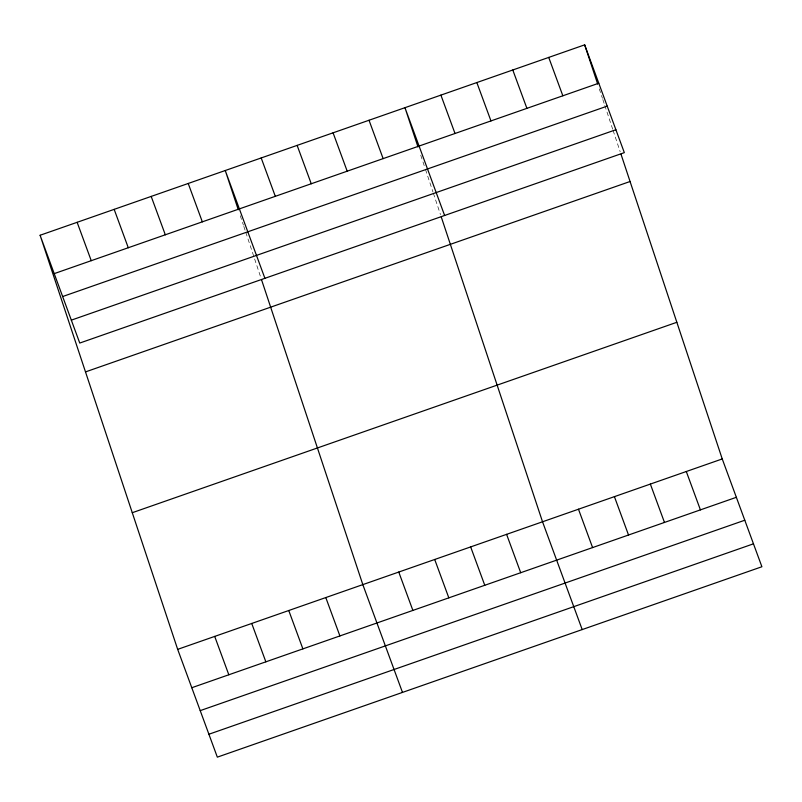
<?xml version="1.0" encoding="UTF-8"?>
<svg xmlns="http://www.w3.org/2000/svg" width="802" height="802" viewBox="0 0 802 802"><rect width="100%" height="100%" fill="white"/><g stroke="black" fill="none" stroke-linecap="round" stroke-linejoin="round"><path stroke-width="0.6" stroke-dasharray="4.01 3.01" d="M599.274 88.811L602.432 98.315M602.823 99.508L604.407 104.26M604.798 105.453L612.698 129.212M613.089 130.405L620.197 151.789M420.749 155.217L425.09 168.29M425.491 169.473L432.99 192.049M433.381 193.242L440.488 214.625M240.249 215.678L243.417 225.182M243.808 226.364L245.382 231.126M245.783 232.309L260.78 277.462"/><path stroke-width="1.2" d="M40.1 235.257L584.668 44.852L624.327 152.641L79.759 343.055L40.1 235.257L177.673 649.359L217.332 757.148L761.9 566.743L722.241 458.945L620.989 154.164M54.215 273.632L598.783 83.218M62.646 296.539L607.214 106.125M71.328 320.148L615.896 129.734M85.503 371.907L630.061 181.503M132.27 512.709L676.838 322.294M177.673 649.359L722.241 458.945M191.788 687.725L736.356 497.31M200.219 710.632L744.787 520.227M208.901 734.241L753.469 543.826M548.728 57.413L562.844 95.789M686.301 471.506L700.417 509.882M512.789 69.985L526.904 108.35M650.352 484.077L664.477 522.443M476.839 82.546L490.964 120.922M614.412 496.649L628.527 535.014M440.899 95.117L455.015 133.483M578.473 509.21L592.588 547.586M444.619 215.477L404.96 107.689L417.982 146.896M582.192 629.58L542.533 521.781L441.28 217.001M369.02 120.25L383.135 158.616M506.593 534.343L520.709 572.718M333.081 132.821L347.196 171.187M470.654 546.914L484.769 585.28M297.131 145.383L311.256 183.758M434.704 559.485L448.829 597.851M261.191 157.954L275.307 196.32M398.764 572.047L412.88 610.422M264.911 278.314L225.252 170.515L238.284 209.733M402.484 692.417L362.825 584.618L261.572 279.838M188.219 183.468L202.335 221.833M325.792 597.56L339.908 635.936M151.187 196.42L165.312 234.785M288.76 610.512L302.885 648.878M114.165 209.362L128.28 247.738M251.738 623.465L265.853 661.83M77.132 222.314L91.248 260.68M214.705 636.407L228.821 674.773M584.668 44.852L597.691 84.06"/></g></svg>
